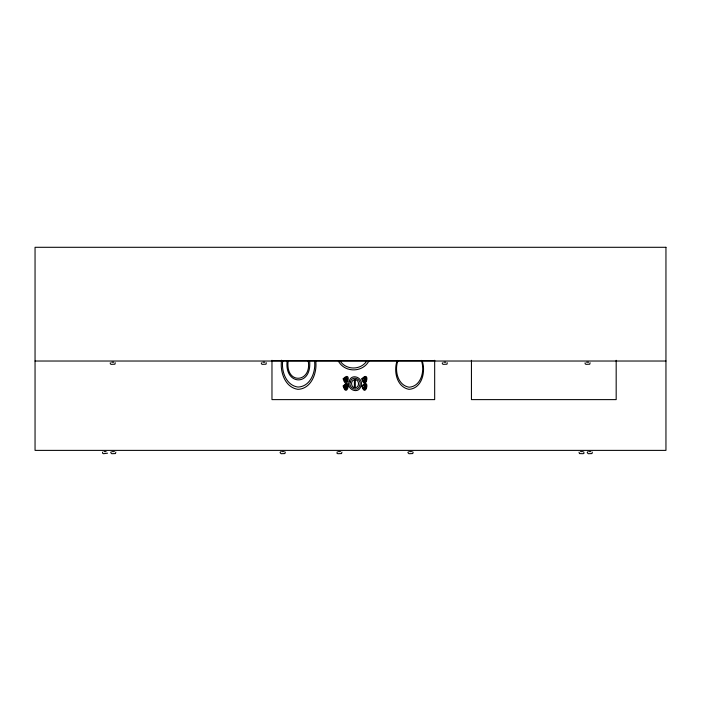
<?xml version="1.0" encoding="UTF-8"?>
<svg xmlns="http://www.w3.org/2000/svg" width="701" height="701" viewBox="0 0 701 701"><rect width="100%" height="100%" fill="white"/><g stroke="black" fill="none" stroke-linecap="round" stroke-linejoin="round"><path stroke-width="1.05" d="M287.173 360.945C284.063 385.068 311.498 386.917 309.693 361.882M288.085 361.593C285.631 385.138 312.392 382.781 308.142 360.472M281.565 360.2C279.848 371.714 284.869 387.399 297.916 389.335C311.481 388.862 317.246 372.669 315.748 361.05M282.748 360.7C281.162 371.25 286.078 385.375 297.951 387.057C310.701 386.645 316.142 371.407 314.486 360.489M110.294 362.767L110.294 363.819L111.205 364.345L114.903 364.205L115.288 362.767M102.556 452.119L102.556 453.179L103.468 453.705L107.542 453.179M261.377 362.767L261.377 363.819L262.297 364.345L265.986 364.205L266.371 362.767M442.349 362.767L442.349 363.819L443.26 364.345L446.949 364.205L447.334 362.767M585.133 362.767L585.133 363.819L586.045 364.345L589.734 364.205L590.119 362.767M579.052 452.119L579.438 453.565L583.127 453.705L584.038 453.179L583.653 451.733M397.213 360.463C393.375 370.785 396.573 387.04 408.998 389.335C422.063 388.512 425.857 371.521 422.239 361.059M397.923 360.7C394.33 370.268 397.563 385.182 409.042 387.206C421.485 386.453 425.034 370.233 421.31 360.358M369.033 360.717C362.908 372.897 344.471 372.914 338.241 360.813M111.24 451.733L110.714 452.644L111.774 453.705L115.463 453.565L115.849 452.119M280.593 451.733L280.067 452.644L281.119 453.705L284.808 453.565L285.333 452.644L284.808 451.733M337.321 451.733L336.936 453.179L337.847 453.705L341.536 453.565L341.93 452.119M408.429 451.733L407.903 452.644L408.955 453.705L412.652 453.565L413.178 452.644L412.652 451.733M587.736 451.733L587.21 452.644L588.27 453.705L591.959 453.565L592.345 452.119M366.308 361.69C359.779 370.549 345.488 369.962 339.836 360.524M345.532 378.382C343.972 378.829 344.874 381.633 346.382 380.739C348.511 378.855 343.77 376.297 345.821 380.915M346.163 388.24C348.003 387.706 346.942 384.402 345.155 385.454C342.71 387.653 348.02 390.659 346.163 385.305M364.844 381.213C369.322 375.762 358.544 378.917 364.844 381.213L364.844 378.032M364.879 388.512C369.777 382.544 357.983 385.997 364.879 388.512L364.879 385.024M354.382 379.688C349.93 380.661 351.035 388.538 355.714 387.706C360.165 386.733 359.061 378.855 354.382 379.688L354.382 387.671M271.97 360.708L434.673 360.708M35.05 361.024L665.95 361.024M111.739 362.233L113.842 362.233M262.822 362.233L264.925 362.233M443.786 362.233L445.897 362.233M586.571 362.233L588.682 362.233M103.993 451.593L106.105 451.593M112.3 451.593L114.403 451.593M281.644 451.593L283.756 451.593M338.381 451.593L340.484 451.593M409.489 451.593L411.592 451.593M580.489 451.593L582.601 451.593M588.796 451.593L590.899 451.593M345.821 378.338L346.11 380.871M616.179 360.296L616.179 399.614L471.44 399.614L471.44 360.296M434.673 360.296L434.673 399.614L271.97 399.614L271.97 360.296M364.476 377.97L364.476 381.274M364.476 384.963L364.476 388.573M355.302 379.627L355.302 387.732M345.821 385.252L345.821 388.293M343.201 378.82C346.837 392.192 352.393 369.339 343.201 378.82M343.201 385.962C346.837 399.342 352.393 376.49 343.201 385.962M344.138 379.101C346.478 387.714 350.053 373.002 344.138 379.101M343.963 386.198C346.539 395.714 350.491 379.451 343.963 386.198M361.856 378.82C365.493 392.192 371.039 369.339 361.856 378.82M362.452 379.004C365.256 389.335 369.55 371.679 362.452 379.004M361.856 385.962C365.493 399.342 371.039 376.49 361.856 385.962M362.382 386.128C365.282 396.827 369.734 378.54 362.382 386.128M349.177 381.344C345.803 389.265 358.623 395.057 360.919 386.041C364.292 378.128 351.464 372.336 349.177 381.344M350.404 381.835C347.74 388.1 357.878 392.674 359.692 385.55C362.356 379.294 352.217 374.711 350.404 381.835M665.95 247.295L35.05 247.295L35.05 450.384L665.95 450.384L665.95 247.295"/></g></svg>
